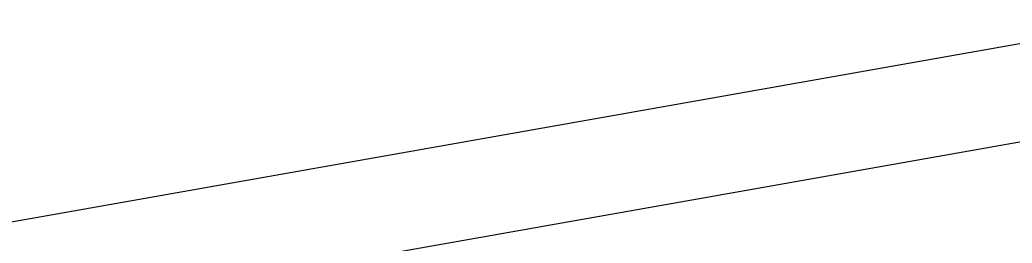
# Model space of a CAD drawing. Header units: millimetres. Extents: x -13407 to 95998, y -2611 to 109495.
# Drawn here: x 17337.9 to 17351.66, y 51103.23 to 51106.33 of the extents above; entities that cross this region are included whole.
import ezdxf
from ezdxf import colors
from ezdxf.entities.mleader import LeaderData, LeaderLine
from ezdxf.math import Vec2, Vec3

# ---------------------------------------------------------------- set-up
doc = ezdxf.new("R2010")
doc.units = ezdxf.units.MM
for name, color, linetype, lineweight in [('АР_Отметки', 250, 'Continuous', 15), ('АР_Размеры', 175, 'Continuous', 9), ('АР_Сущ Несущая стена', 202, 'Continuous', 30)]:
    doc.layers.add(name, color=color, linetype=linetype, lineweight=lineweight)
doc.styles.add('ISOCPEUR', font='isocpeur.ttf', dxfattribs={"width": 0.7})

# ---------------------------------------------------------------- blocks, each defined once
blk = doc.blocks.new('_DotSmall')
at = {"color": 0, "linetype": 'ByBlock', "const_width": 0.5}
blk.add_lwpolyline([(-0.0625, 0, 1), (0.0625, 0, 1)], format="xyb", close=True, dxfattribs=at)

msp = doc.modelspace()

# ---------------------------------------------------------------- linework, layer by layer
at = {"layer": 'АР_Размеры', "color": 5, "lineweight": 0, "ltscale": 100, "transparency": 33554687}
msp.add_lwpolyline([(17379.525, 51110.922), (17319.64, 51100.308), (17319.357, 51100.506), (17319.166, 51101.586), (17319.342, 51101.989), (17321.743, 51102.414), (17321.941, 51102.697), (17321.813, 51103.417), (17321.509, 51103.735), (17319.108, 51103.309), (17318.825, 51103.507), (17317.868, 51108.909), (17318.616, 51110.28), (17318.587, 51111.142), (17316.353, 51113.965), (17315.675, 51113.597), (17318.037, 51100.271), (17319.754, 51098.966), (17379.879, 51109.623)], dxfattribs=at)
msp.add_lwpolyline([(17379.525, 51110.922), (17319.64, 51100.308), (17319.357, 51100.506), (17319.166, 51101.586), (17319.342, 51101.989), (17321.743, 51102.414), (17321.941, 51102.697), (17321.813, 51103.417), (17321.509, 51103.735), (17319.108, 51103.309), (17318.825, 51103.507), (17317.868, 51108.909), (17318.616, 51110.28), (17318.587, 51111.142), (17316.353, 51113.965), (17315.675, 51113.597), (17318.037, 51100.271), (17319.754, 51098.966), (17379.879, 51109.623)], dxfattribs=at)
msp.add_lwpolyline([(17379.525, 51110.922), (17319.64, 51100.308), (17319.357, 51100.506), (17319.166, 51101.586), (17319.342, 51101.989), (17321.743, 51102.414), (17321.941, 51102.697), (17321.813, 51103.417), (17321.509, 51103.735), (17319.108, 51103.309), (17318.825, 51103.507), (17317.868, 51108.909), (17318.616, 51110.28), (17318.587, 51111.142), (17316.353, 51113.965), (17315.675, 51113.597), (17318.037, 51100.271), (17319.754, 51098.966), (17379.879, 51109.623)], dxfattribs=at)
msp.add_lwpolyline([(17379.525, 51110.922), (17319.64, 51100.308), (17319.357, 51100.506), (17319.166, 51101.586), (17319.342, 51101.989), (17321.743, 51102.414), (17321.941, 51102.697), (17321.813, 51103.417), (17321.509, 51103.735), (17319.108, 51103.309), (17318.825, 51103.507), (17317.868, 51108.909), (17318.616, 51110.28), (17318.587, 51111.142), (17316.353, 51113.965), (17315.675, 51113.597), (17318.037, 51100.271), (17319.754, 51098.966), (17379.879, 51109.623)], dxfattribs=at)
msp.add_lwpolyline([(17379.525, 51110.922), (17319.64, 51100.308), (17319.357, 51100.506), (17319.166, 51101.586), (17319.342, 51101.989), (17321.743, 51102.414), (17321.941, 51102.697), (17321.813, 51103.417), (17321.509, 51103.735), (17319.108, 51103.309), (17318.825, 51103.507), (17317.868, 51108.909), (17318.616, 51110.28), (17318.587, 51111.142), (17316.353, 51113.965), (17315.675, 51113.597), (17318.037, 51100.271), (17319.754, 51098.966), (17379.879, 51109.623)], dxfattribs=at)
msp.add_lwpolyline([(17379.525, 51110.922), (17319.64, 51100.308), (17319.357, 51100.506), (17319.166, 51101.586), (17319.342, 51101.989), (17321.743, 51102.414), (17321.941, 51102.697), (17321.813, 51103.417), (17321.509, 51103.735), (17319.108, 51103.309), (17318.825, 51103.507), (17317.868, 51108.909), (17318.616, 51110.28), (17318.587, 51111.142), (17316.353, 51113.965), (17315.675, 51113.597), (17318.037, 51100.271), (17319.754, 51098.966), (17379.879, 51109.623)], dxfattribs=at)
msp.add_lwpolyline([(17379.525, 51110.922), (17319.64, 51100.308), (17319.357, 51100.506), (17319.166, 51101.586), (17319.342, 51101.989), (17321.743, 51102.414), (17321.941, 51102.697), (17321.813, 51103.417), (17321.509, 51103.735), (17319.108, 51103.309), (17318.825, 51103.507), (17317.868, 51108.909), (17318.616, 51110.28), (17318.587, 51111.142), (17316.353, 51113.965), (17315.675, 51113.597), (17318.037, 51100.271), (17319.754, 51098.966), (17379.879, 51109.623)], dxfattribs=at)
msp.add_lwpolyline([(17379.525, 51110.922), (17319.64, 51100.308), (17319.357, 51100.506), (17319.166, 51101.586), (17319.342, 51101.989), (17321.743, 51102.414), (17321.941, 51102.697), (17321.813, 51103.417), (17321.509, 51103.735), (17319.108, 51103.309), (17318.825, 51103.507), (17317.868, 51108.909), (17318.616, 51110.28), (17318.587, 51111.142), (17316.353, 51113.965), (17315.675, 51113.597), (17318.037, 51100.271), (17319.754, 51098.966), (17379.879, 51109.623)], dxfattribs=at)
msp.add_lwpolyline([(17379.525, 51110.922), (17319.64, 51100.308), (17319.357, 51100.506), (17319.166, 51101.586), (17319.342, 51101.989), (17321.743, 51102.414), (17321.941, 51102.697), (17321.813, 51103.417), (17321.509, 51103.735), (17319.108, 51103.309), (17318.825, 51103.507), (17317.868, 51108.909), (17318.616, 51110.28), (17318.587, 51111.142), (17316.353, 51113.965), (17315.675, 51113.597), (17318.037, 51100.271), (17319.754, 51098.966), (17379.879, 51109.623)], dxfattribs=at)
msp.add_lwpolyline([(17379.525, 51110.922), (17319.64, 51100.308), (17319.357, 51100.506), (17319.166, 51101.586), (17319.342, 51101.989), (17321.743, 51102.414), (17321.941, 51102.697), (17321.813, 51103.417), (17321.509, 51103.735), (17319.108, 51103.309), (17318.825, 51103.507), (17317.868, 51108.909), (17318.616, 51110.28), (17318.587, 51111.142), (17316.353, 51113.965), (17315.675, 51113.597), (17318.037, 51100.271), (17319.754, 51098.966), (17379.879, 51109.623)], dxfattribs=at)
msp.add_lwpolyline([(17379.525, 51110.922), (17319.64, 51100.308), (17319.357, 51100.506), (17319.166, 51101.586), (17319.342, 51101.989), (17321.743, 51102.414), (17321.941, 51102.697), (17321.813, 51103.417), (17321.509, 51103.735), (17319.108, 51103.309), (17318.825, 51103.507), (17317.868, 51108.909), (17318.616, 51110.28), (17318.587, 51111.142), (17316.353, 51113.965), (17315.675, 51113.597), (17318.037, 51100.271), (17319.754, 51098.966), (17379.879, 51109.623)], dxfattribs=at)
msp.add_lwpolyline([(17379.525, 51110.922), (17319.64, 51100.308), (17319.357, 51100.506), (17319.166, 51101.586), (17319.342, 51101.989), (17321.743, 51102.414), (17321.941, 51102.697), (17321.813, 51103.417), (17321.509, 51103.735), (17319.108, 51103.309), (17318.825, 51103.507), (17317.868, 51108.909), (17318.616, 51110.28), (17318.587, 51111.142), (17316.353, 51113.965), (17315.675, 51113.597), (17318.037, 51100.271), (17319.754, 51098.966), (17379.879, 51109.623)], dxfattribs=at)
msp.add_lwpolyline([(17379.525, 51110.922), (17319.64, 51100.308), (17319.357, 51100.506), (17319.166, 51101.586), (17319.342, 51101.989), (17321.743, 51102.414), (17321.941, 51102.697), (17321.813, 51103.417), (17321.509, 51103.735), (17319.108, 51103.309), (17318.825, 51103.507), (17317.868, 51108.909), (17318.616, 51110.28), (17318.587, 51111.142), (17316.353, 51113.965), (17315.675, 51113.597), (17318.037, 51100.271), (17319.754, 51098.966), (17379.879, 51109.623)], dxfattribs=at)
msp.add_lwpolyline([(17379.525, 51110.922), (17319.64, 51100.308), (17319.357, 51100.506), (17319.166, 51101.586), (17319.342, 51101.989), (17321.743, 51102.414), (17321.941, 51102.697), (17321.813, 51103.417), (17321.509, 51103.735), (17319.108, 51103.309), (17318.825, 51103.507), (17317.868, 51108.909), (17318.616, 51110.28), (17318.587, 51111.142), (17316.353, 51113.965), (17315.675, 51113.597), (17318.037, 51100.271), (17319.754, 51098.966), (17379.879, 51109.623)], dxfattribs=at)
msp.add_lwpolyline([(17379.525, 51110.922), (17319.64, 51100.308), (17319.357, 51100.506), (17319.166, 51101.586), (17319.342, 51101.989), (17321.743, 51102.414), (17321.941, 51102.697), (17321.813, 51103.417), (17321.509, 51103.735), (17319.108, 51103.309), (17318.825, 51103.507), (17317.868, 51108.909), (17318.616, 51110.28), (17318.587, 51111.142), (17316.353, 51113.965), (17315.675, 51113.597), (17318.037, 51100.271), (17319.754, 51098.966), (17379.879, 51109.623)], dxfattribs=at)
msp.add_lwpolyline([(17379.525, 51110.922), (17319.64, 51100.308), (17319.357, 51100.506), (17319.166, 51101.586), (17319.342, 51101.989), (17321.743, 51102.414), (17321.941, 51102.697), (17321.813, 51103.417), (17321.509, 51103.735), (17319.108, 51103.309), (17318.825, 51103.507), (17317.868, 51108.909), (17318.616, 51110.28), (17318.587, 51111.142), (17316.353, 51113.965), (17315.675, 51113.597), (17318.037, 51100.271), (17319.754, 51098.966), (17379.879, 51109.623)], dxfattribs=at)
msp.add_lwpolyline([(17379.525, 51110.922), (17319.64, 51100.308), (17319.357, 51100.506), (17319.166, 51101.586), (17319.342, 51101.989), (17321.743, 51102.414), (17321.941, 51102.697), (17321.813, 51103.417), (17321.509, 51103.735), (17319.108, 51103.309), (17318.825, 51103.507), (17317.868, 51108.909), (17318.616, 51110.28), (17318.587, 51111.142), (17316.353, 51113.965), (17315.675, 51113.597), (17318.037, 51100.271), (17319.754, 51098.966), (17379.879, 51109.623)], dxfattribs=at)
msp.add_lwpolyline([(17379.525, 51110.922), (17319.64, 51100.308), (17319.357, 51100.506), (17319.166, 51101.586), (17319.342, 51101.989), (17321.743, 51102.414), (17321.941, 51102.697), (17321.813, 51103.417), (17321.509, 51103.735), (17319.108, 51103.309), (17318.825, 51103.507), (17317.868, 51108.909), (17318.616, 51110.28), (17318.587, 51111.142), (17316.353, 51113.965), (17315.675, 51113.597), (17318.037, 51100.271), (17319.754, 51098.966), (17379.879, 51109.623)], dxfattribs=at)
msp.add_lwpolyline([(17379.525, 51110.922), (17319.64, 51100.308), (17319.357, 51100.506), (17319.166, 51101.586), (17319.342, 51101.989), (17321.743, 51102.414), (17321.941, 51102.697), (17321.813, 51103.417), (17321.509, 51103.735), (17319.108, 51103.309), (17318.825, 51103.507), (17317.868, 51108.909), (17318.616, 51110.28), (17318.587, 51111.142), (17316.353, 51113.965), (17315.675, 51113.597), (17318.037, 51100.271), (17319.754, 51098.966), (17379.879, 51109.623)], dxfattribs=at)
msp.add_lwpolyline([(17379.525, 51110.922), (17319.64, 51100.308), (17319.357, 51100.506), (17319.166, 51101.586), (17319.342, 51101.989), (17321.743, 51102.414), (17321.941, 51102.697), (17321.813, 51103.417), (17321.509, 51103.735), (17319.108, 51103.309), (17318.825, 51103.507), (17317.868, 51108.909), (17318.616, 51110.28), (17318.587, 51111.142), (17316.353, 51113.965), (17315.675, 51113.597), (17318.037, 51100.271), (17319.754, 51098.966), (17379.879, 51109.623)], dxfattribs=at)
msp.add_lwpolyline([(17379.525, 51110.922), (17319.64, 51100.308), (17319.357, 51100.506), (17319.166, 51101.586), (17319.342, 51101.989), (17321.743, 51102.414), (17321.941, 51102.697), (17321.813, 51103.417), (17321.509, 51103.735), (17319.108, 51103.309), (17318.825, 51103.507), (17317.868, 51108.909), (17318.616, 51110.28), (17318.587, 51111.142), (17316.353, 51113.965), (17315.675, 51113.597), (17318.037, 51100.271), (17319.754, 51098.966), (17379.879, 51109.623)], dxfattribs=at)
msp.add_lwpolyline([(17379.525, 51110.922), (17319.64, 51100.308), (17319.357, 51100.506), (17319.166, 51101.586), (17319.342, 51101.989), (17321.743, 51102.414), (17321.941, 51102.697), (17321.813, 51103.417), (17321.509, 51103.735), (17319.108, 51103.309), (17318.825, 51103.507), (17317.868, 51108.909), (17318.616, 51110.28), (17318.587, 51111.142), (17316.353, 51113.965), (17315.675, 51113.597), (17318.037, 51100.271), (17319.754, 51098.966), (17379.879, 51109.623)], dxfattribs=at)
msp.add_lwpolyline([(17379.525, 51110.922), (17319.64, 51100.308), (17319.357, 51100.506), (17319.166, 51101.586), (17319.342, 51101.989), (17321.743, 51102.414), (17321.941, 51102.697), (17321.813, 51103.417), (17321.509, 51103.735), (17319.108, 51103.309), (17318.825, 51103.507), (17317.868, 51108.909), (17318.616, 51110.28), (17318.587, 51111.142), (17316.353, 51113.965), (17315.675, 51113.597), (17318.037, 51100.271), (17319.754, 51098.966), (17379.879, 51109.623)], dxfattribs=at)
msp.add_lwpolyline([(17379.525, 51110.922), (17319.64, 51100.308), (17319.357, 51100.506), (17319.166, 51101.586), (17319.342, 51101.989), (17321.743, 51102.414), (17321.941, 51102.697), (17321.813, 51103.417), (17321.509, 51103.735), (17319.108, 51103.309), (17318.825, 51103.507), (17317.868, 51108.909), (17318.616, 51110.28), (17318.587, 51111.142), (17316.353, 51113.965), (17315.675, 51113.597), (17318.037, 51100.271), (17319.754, 51098.966), (17379.879, 51109.623)], dxfattribs=at)
msp.add_lwpolyline([(17379.525, 51110.922), (17319.64, 51100.308), (17319.357, 51100.506), (17319.166, 51101.586), (17319.342, 51101.989), (17321.743, 51102.414), (17321.941, 51102.697), (17321.813, 51103.417), (17321.509, 51103.735), (17319.108, 51103.309), (17318.825, 51103.507), (17317.868, 51108.909), (17318.616, 51110.28), (17318.587, 51111.142), (17316.353, 51113.965), (17315.675, 51113.597), (17318.037, 51100.271), (17319.754, 51098.966), (17379.879, 51109.623)], dxfattribs=at)
msp.add_lwpolyline([(17379.525, 51110.922), (17319.64, 51100.308), (17319.357, 51100.506), (17319.166, 51101.586), (17319.342, 51101.989), (17321.743, 51102.414), (17321.941, 51102.697), (17321.813, 51103.417), (17321.509, 51103.735), (17319.108, 51103.309), (17318.825, 51103.507), (17317.868, 51108.909), (17318.616, 51110.28), (17318.587, 51111.142), (17316.353, 51113.965), (17315.675, 51113.597), (17318.037, 51100.271), (17319.754, 51098.966), (17379.879, 51109.623)], dxfattribs=at)
msp.add_lwpolyline([(17379.525, 51110.922), (17319.64, 51100.308), (17319.357, 51100.506), (17319.166, 51101.586), (17319.342, 51101.989), (17321.743, 51102.414), (17321.941, 51102.697), (17321.813, 51103.417), (17321.509, 51103.735), (17319.108, 51103.309), (17318.825, 51103.507), (17317.868, 51108.909), (17318.616, 51110.28), (17318.587, 51111.142), (17316.353, 51113.965), (17315.675, 51113.597), (17318.037, 51100.271), (17319.754, 51098.966), (17379.879, 51109.623)], dxfattribs=at)
msp.add_lwpolyline([(17379.525, 51110.922), (17319.64, 51100.308), (17319.357, 51100.506), (17319.166, 51101.586), (17319.342, 51101.989), (17321.743, 51102.414), (17321.941, 51102.697), (17321.813, 51103.417), (17321.509, 51103.735), (17319.108, 51103.309), (17318.825, 51103.507), (17317.868, 51108.909), (17318.616, 51110.28), (17318.587, 51111.142), (17316.353, 51113.965), (17315.675, 51113.597), (17318.037, 51100.271), (17319.754, 51098.966), (17379.879, 51109.623)], dxfattribs=at)
msp.add_lwpolyline([(17379.525, 51110.922), (17319.64, 51100.308), (17319.357, 51100.506), (17319.166, 51101.586), (17319.342, 51101.989), (17321.743, 51102.414), (17321.941, 51102.697), (17321.813, 51103.417), (17321.509, 51103.735), (17319.108, 51103.309), (17318.825, 51103.507), (17317.868, 51108.909), (17318.616, 51110.28), (17318.587, 51111.142), (17316.353, 51113.965), (17315.675, 51113.597), (17318.037, 51100.271), (17319.754, 51098.966), (17379.879, 51109.623)], dxfattribs=at)
msp.add_lwpolyline([(17379.525, 51110.922), (17319.64, 51100.308), (17319.357, 51100.506), (17319.166, 51101.586), (17319.342, 51101.989), (17321.743, 51102.414), (17321.941, 51102.697), (17321.813, 51103.417), (17321.509, 51103.735), (17319.108, 51103.309), (17318.825, 51103.507), (17317.868, 51108.909), (17318.616, 51110.28), (17318.587, 51111.142), (17316.353, 51113.965), (17315.675, 51113.597), (17318.037, 51100.271), (17319.754, 51098.966), (17379.879, 51109.623)], dxfattribs=at)
msp.add_lwpolyline([(17379.525, 51110.922), (17319.64, 51100.308), (17319.357, 51100.506), (17319.166, 51101.586), (17319.342, 51101.989), (17321.743, 51102.414), (17321.941, 51102.697), (17321.813, 51103.417), (17321.509, 51103.735), (17319.108, 51103.309), (17318.825, 51103.507), (17317.868, 51108.909), (17318.616, 51110.28), (17318.587, 51111.142), (17316.353, 51113.965), (17315.675, 51113.597), (17318.037, 51100.271), (17319.754, 51098.966), (17379.879, 51109.623)], dxfattribs=at)
msp.add_lwpolyline([(17379.525, 51110.922), (17319.64, 51100.308), (17319.357, 51100.506), (17319.166, 51101.586), (17319.342, 51101.989), (17321.743, 51102.414), (17321.941, 51102.697), (17321.813, 51103.417), (17321.509, 51103.735), (17319.108, 51103.309), (17318.825, 51103.507), (17317.868, 51108.909), (17318.616, 51110.28), (17318.587, 51111.142), (17316.353, 51113.965), (17315.675, 51113.597), (17318.037, 51100.271), (17319.754, 51098.966), (17379.879, 51109.623)], dxfattribs=at)
msp.add_lwpolyline([(17379.525, 51110.922), (17319.64, 51100.308), (17319.357, 51100.506), (17319.166, 51101.586), (17319.342, 51101.989), (17321.743, 51102.414), (17321.941, 51102.697), (17321.813, 51103.417), (17321.509, 51103.735), (17319.108, 51103.309), (17318.825, 51103.507), (17317.868, 51108.909), (17318.616, 51110.28), (17318.587, 51111.142), (17316.353, 51113.965), (17315.675, 51113.597), (17318.037, 51100.271), (17319.754, 51098.966), (17379.879, 51109.623)], dxfattribs=at)
msp.add_lwpolyline([(17379.525, 51110.922), (17319.64, 51100.308), (17319.357, 51100.506), (17319.166, 51101.586), (17319.342, 51101.989), (17321.743, 51102.414), (17321.941, 51102.697), (17321.813, 51103.417), (17321.509, 51103.735), (17319.108, 51103.309), (17318.825, 51103.507), (17317.868, 51108.909), (17318.616, 51110.28), (17318.587, 51111.142), (17316.353, 51113.965), (17315.675, 51113.597), (17318.037, 51100.271), (17319.754, 51098.966), (17379.879, 51109.623)], dxfattribs=at)
msp.add_lwpolyline([(17379.525, 51110.922), (17319.64, 51100.308), (17319.357, 51100.506), (17319.166, 51101.586), (17319.342, 51101.989), (17321.743, 51102.414), (17321.941, 51102.697), (17321.813, 51103.417), (17321.509, 51103.735), (17319.108, 51103.309), (17318.825, 51103.507), (17317.868, 51108.909), (17318.616, 51110.28), (17318.587, 51111.142), (17316.353, 51113.965), (17315.675, 51113.597), (17318.037, 51100.271), (17319.754, 51098.966), (17379.879, 51109.623)], dxfattribs=at)
msp.add_lwpolyline([(17379.525, 51110.922), (17319.64, 51100.308), (17319.357, 51100.506), (17319.166, 51101.586), (17319.342, 51101.989), (17321.743, 51102.414), (17321.941, 51102.697), (17321.813, 51103.417), (17321.509, 51103.735), (17319.108, 51103.309), (17318.825, 51103.507), (17317.868, 51108.909), (17318.616, 51110.28), (17318.587, 51111.142), (17316.353, 51113.965), (17315.675, 51113.597), (17318.037, 51100.271), (17319.754, 51098.966), (17379.879, 51109.623)], dxfattribs=at)
msp.add_lwpolyline([(17379.525, 51110.922), (17319.64, 51100.308), (17319.357, 51100.506), (17319.166, 51101.586), (17319.342, 51101.989), (17321.743, 51102.414), (17321.941, 51102.697), (17321.813, 51103.417), (17321.509, 51103.735), (17319.108, 51103.309), (17318.825, 51103.507), (17317.868, 51108.909), (17318.616, 51110.28), (17318.587, 51111.142), (17316.353, 51113.965), (17315.675, 51113.597), (17318.037, 51100.271), (17319.754, 51098.966), (17379.879, 51109.623)], dxfattribs=at)
msp.add_lwpolyline([(17379.525, 51110.922), (17319.64, 51100.308), (17319.357, 51100.506), (17319.166, 51101.586), (17319.342, 51101.989), (17321.743, 51102.414), (17321.941, 51102.697), (17321.813, 51103.417), (17321.509, 51103.735), (17319.108, 51103.309), (17318.825, 51103.507), (17317.868, 51108.909), (17318.616, 51110.28), (17318.587, 51111.142), (17316.353, 51113.965), (17315.675, 51113.597), (17318.037, 51100.271), (17319.754, 51098.966), (17379.879, 51109.623)], dxfattribs=at)
msp.add_lwpolyline([(17379.525, 51110.922), (17319.64, 51100.308), (17319.357, 51100.506), (17319.166, 51101.586), (17319.342, 51101.989), (17321.743, 51102.414), (17321.941, 51102.697), (17321.813, 51103.417), (17321.509, 51103.735), (17319.108, 51103.309), (17318.825, 51103.507), (17317.868, 51108.909), (17318.616, 51110.28), (17318.587, 51111.142), (17316.353, 51113.965), (17315.675, 51113.597), (17318.037, 51100.271), (17319.754, 51098.966), (17379.879, 51109.623)], dxfattribs=at)
msp.add_lwpolyline([(17379.525, 51110.922), (17319.64, 51100.308), (17319.357, 51100.506), (17319.166, 51101.586), (17319.342, 51101.989), (17321.743, 51102.414), (17321.941, 51102.697), (17321.813, 51103.417), (17321.509, 51103.735), (17319.108, 51103.309), (17318.825, 51103.507), (17317.868, 51108.909), (17318.616, 51110.28), (17318.587, 51111.142), (17316.353, 51113.965), (17315.675, 51113.597), (17318.037, 51100.271), (17319.754, 51098.966), (17379.879, 51109.623)], dxfattribs=at)
msp.add_lwpolyline([(17379.525, 51110.922), (17319.64, 51100.308), (17319.357, 51100.506), (17319.166, 51101.586), (17319.342, 51101.989), (17321.743, 51102.414), (17321.941, 51102.697), (17321.813, 51103.417), (17321.509, 51103.735), (17319.108, 51103.309), (17318.825, 51103.507), (17317.868, 51108.909), (17318.616, 51110.28), (17318.587, 51111.142), (17316.353, 51113.965), (17315.675, 51113.597), (17318.037, 51100.271), (17319.754, 51098.966), (17379.879, 51109.623)], dxfattribs=at)
msp.add_lwpolyline([(17379.525, 51110.922), (17319.64, 51100.308), (17319.357, 51100.506), (17319.166, 51101.586), (17319.342, 51101.989), (17321.743, 51102.414), (17321.941, 51102.697), (17321.813, 51103.417), (17321.509, 51103.735), (17319.108, 51103.309), (17318.825, 51103.507), (17317.868, 51108.909), (17318.616, 51110.28), (17318.587, 51111.142), (17316.353, 51113.965), (17315.675, 51113.597), (17318.037, 51100.271), (17319.754, 51098.966), (17379.879, 51109.623)], dxfattribs=at)
msp.add_lwpolyline([(17379.525, 51110.922), (17319.64, 51100.308), (17319.357, 51100.506), (17319.166, 51101.586), (17319.342, 51101.989), (17321.743, 51102.414), (17321.941, 51102.697), (17321.813, 51103.417), (17321.509, 51103.735), (17319.108, 51103.309), (17318.825, 51103.507), (17317.868, 51108.909), (17318.616, 51110.28), (17318.587, 51111.142), (17316.353, 51113.965), (17315.675, 51113.597), (17318.037, 51100.271), (17319.754, 51098.966), (17379.879, 51109.623)], dxfattribs=at)
msp.add_lwpolyline([(17379.525, 51110.922), (17319.64, 51100.308), (17319.357, 51100.506), (17319.166, 51101.586), (17319.342, 51101.989), (17321.743, 51102.414), (17321.941, 51102.697), (17321.813, 51103.417), (17321.509, 51103.735), (17319.108, 51103.309), (17318.825, 51103.507), (17317.868, 51108.909), (17318.616, 51110.28), (17318.587, 51111.142), (17316.353, 51113.965), (17315.675, 51113.597), (17318.037, 51100.271), (17319.754, 51098.966), (17379.879, 51109.623)], dxfattribs=at)
msp.add_lwpolyline([(17379.525, 51110.922), (17319.64, 51100.308), (17319.357, 51100.506), (17319.166, 51101.586), (17319.342, 51101.989), (17321.743, 51102.414), (17321.941, 51102.697), (17321.813, 51103.417), (17321.509, 51103.735), (17319.108, 51103.309), (17318.825, 51103.507), (17317.868, 51108.909), (17318.616, 51110.28), (17318.587, 51111.142), (17316.353, 51113.965), (17315.675, 51113.597), (17318.037, 51100.271), (17319.754, 51098.966), (17379.879, 51109.623)], dxfattribs=at)
msp.add_lwpolyline([(17379.525, 51110.922), (17319.64, 51100.308), (17319.357, 51100.506), (17319.166, 51101.586), (17319.342, 51101.989), (17321.743, 51102.414), (17321.941, 51102.697), (17321.813, 51103.417), (17321.509, 51103.735), (17319.108, 51103.309), (17318.825, 51103.507), (17317.868, 51108.909), (17318.616, 51110.28), (17318.587, 51111.142), (17316.353, 51113.965), (17315.675, 51113.597), (17318.037, 51100.271), (17319.754, 51098.966), (17379.879, 51109.623)], dxfattribs=at)
msp.add_lwpolyline([(17379.525, 51110.922), (17319.64, 51100.308), (17319.357, 51100.506), (17319.166, 51101.586), (17319.342, 51101.989), (17321.743, 51102.414), (17321.941, 51102.697), (17321.813, 51103.417), (17321.509, 51103.735), (17319.108, 51103.309), (17318.825, 51103.507), (17317.868, 51108.909), (17318.616, 51110.28), (17318.587, 51111.142), (17316.353, 51113.965), (17315.675, 51113.597), (17318.037, 51100.271), (17319.754, 51098.966), (17379.879, 51109.623)], dxfattribs=at)
msp.add_lwpolyline([(17379.525, 51110.922), (17319.64, 51100.308), (17319.357, 51100.506), (17319.166, 51101.586), (17319.342, 51101.989), (17321.743, 51102.414), (17321.941, 51102.697), (17321.813, 51103.417), (17321.509, 51103.735), (17319.108, 51103.309), (17318.825, 51103.507), (17317.868, 51108.909), (17318.616, 51110.28), (17318.587, 51111.142), (17316.353, 51113.965), (17315.675, 51113.597), (17318.037, 51100.271), (17319.754, 51098.966), (17379.879, 51109.623)], dxfattribs=at)
msp.add_lwpolyline([(17379.525, 51110.922), (17319.64, 51100.308), (17319.357, 51100.506), (17319.166, 51101.586), (17319.342, 51101.989), (17321.743, 51102.414), (17321.941, 51102.697), (17321.813, 51103.417), (17321.509, 51103.735), (17319.108, 51103.309), (17318.825, 51103.507), (17317.868, 51108.909), (17318.616, 51110.28), (17318.587, 51111.142), (17316.353, 51113.965), (17315.675, 51113.597), (17318.037, 51100.271), (17319.754, 51098.966), (17379.879, 51109.623)], dxfattribs=at)
msp.add_lwpolyline([(17379.525, 51110.922), (17319.64, 51100.308), (17319.357, 51100.506), (17319.166, 51101.586), (17319.342, 51101.989), (17321.743, 51102.414), (17321.941, 51102.697), (17321.813, 51103.417), (17321.509, 51103.735), (17319.108, 51103.309), (17318.825, 51103.507), (17317.868, 51108.909), (17318.616, 51110.28), (17318.587, 51111.142), (17316.353, 51113.965), (17315.675, 51113.597), (17318.037, 51100.271), (17319.754, 51098.966), (17379.879, 51109.623)], dxfattribs=at)
msp.add_lwpolyline([(17379.525, 51110.922), (17319.64, 51100.308), (17319.357, 51100.506), (17319.166, 51101.586), (17319.342, 51101.989), (17321.743, 51102.414), (17321.941, 51102.697), (17321.813, 51103.417), (17321.509, 51103.735), (17319.108, 51103.309), (17318.825, 51103.507), (17317.868, 51108.909), (17318.616, 51110.28), (17318.587, 51111.142), (17316.353, 51113.965), (17315.675, 51113.597), (17318.037, 51100.271), (17319.754, 51098.966), (17379.879, 51109.623)], dxfattribs=at)
msp.add_lwpolyline([(17379.525, 51110.922), (17319.64, 51100.308), (17319.357, 51100.506), (17319.166, 51101.586), (17319.342, 51101.989), (17321.743, 51102.414), (17321.941, 51102.697), (17321.813, 51103.417), (17321.509, 51103.735), (17319.108, 51103.309), (17318.825, 51103.507), (17317.868, 51108.909), (17318.616, 51110.28), (17318.587, 51111.142), (17316.353, 51113.965), (17315.675, 51113.597), (17318.037, 51100.271), (17319.754, 51098.966), (17379.879, 51109.623)], dxfattribs=at)
msp.add_lwpolyline([(17379.525, 51110.922), (17319.64, 51100.308), (17319.357, 51100.506), (17319.166, 51101.586), (17319.342, 51101.989), (17321.743, 51102.414), (17321.941, 51102.697), (17321.813, 51103.417), (17321.509, 51103.735), (17319.108, 51103.309), (17318.825, 51103.507), (17317.868, 51108.909), (17318.616, 51110.28), (17318.587, 51111.142), (17316.353, 51113.965), (17315.675, 51113.597), (17318.037, 51100.271), (17319.754, 51098.966), (17379.879, 51109.623)], dxfattribs=at)
msp.add_lwpolyline([(17379.525, 51110.922), (17319.64, 51100.308), (17319.357, 51100.506), (17319.166, 51101.586), (17319.342, 51101.989), (17321.743, 51102.414), (17321.941, 51102.697), (17321.813, 51103.417), (17321.509, 51103.735), (17319.108, 51103.309), (17318.825, 51103.507), (17317.868, 51108.909), (17318.616, 51110.28), (17318.587, 51111.142), (17316.353, 51113.965), (17315.675, 51113.597), (17318.037, 51100.271), (17319.754, 51098.966), (17379.879, 51109.623)], dxfattribs=at)
msp.add_lwpolyline([(17379.525, 51110.922), (17319.64, 51100.308), (17319.357, 51100.506), (17319.166, 51101.586), (17319.342, 51101.989), (17321.743, 51102.414), (17321.941, 51102.697), (17321.813, 51103.417), (17321.509, 51103.735), (17319.108, 51103.309), (17318.825, 51103.507), (17317.868, 51108.909), (17318.616, 51110.28), (17318.587, 51111.142), (17316.353, 51113.965), (17315.675, 51113.597), (17318.037, 51100.271), (17319.754, 51098.966), (17379.879, 51109.623)], dxfattribs=at)
msp.add_lwpolyline([(17379.525, 51110.922), (17319.64, 51100.308), (17319.357, 51100.506), (17319.166, 51101.586), (17319.342, 51101.989), (17321.743, 51102.414), (17321.941, 51102.697), (17321.813, 51103.417), (17321.509, 51103.735), (17319.108, 51103.309), (17318.825, 51103.507), (17317.868, 51108.909), (17318.616, 51110.28), (17318.587, 51111.142), (17316.353, 51113.965), (17315.675, 51113.597), (17318.037, 51100.271), (17319.754, 51098.966), (17379.879, 51109.623)], dxfattribs=at)
msp.add_lwpolyline([(17379.525, 51110.922), (17319.64, 51100.308), (17319.357, 51100.506), (17319.166, 51101.586), (17319.342, 51101.989), (17321.743, 51102.414), (17321.941, 51102.697), (17321.813, 51103.417), (17321.509, 51103.735), (17319.108, 51103.309), (17318.825, 51103.507), (17317.868, 51108.909), (17318.616, 51110.28), (17318.587, 51111.142), (17316.353, 51113.965), (17315.675, 51113.597), (17318.037, 51100.271), (17319.754, 51098.966), (17379.879, 51109.623)], dxfattribs=at)
msp.add_lwpolyline([(17379.525, 51110.922), (17319.64, 51100.308), (17319.357, 51100.506), (17319.166, 51101.586), (17319.342, 51101.989), (17321.743, 51102.414), (17321.941, 51102.697), (17321.813, 51103.417), (17321.509, 51103.735), (17319.108, 51103.309), (17318.825, 51103.507), (17317.868, 51108.909), (17318.616, 51110.28), (17318.587, 51111.142), (17316.353, 51113.965), (17315.675, 51113.597), (17318.037, 51100.271), (17319.754, 51098.966), (17379.879, 51109.623)], dxfattribs=at)
msp.add_lwpolyline([(17379.525, 51110.922), (17319.64, 51100.308), (17319.357, 51100.506), (17319.166, 51101.586), (17319.342, 51101.989), (17321.743, 51102.414), (17321.941, 51102.697), (17321.813, 51103.417), (17321.509, 51103.735), (17319.108, 51103.309), (17318.825, 51103.507), (17317.868, 51108.909), (17318.616, 51110.28), (17318.587, 51111.142), (17316.353, 51113.965), (17315.675, 51113.597), (17318.037, 51100.271), (17319.754, 51098.966), (17379.879, 51109.623)], dxfattribs=at)
msp.add_lwpolyline([(17379.525, 51110.922), (17319.64, 51100.308), (17319.357, 51100.506), (17319.166, 51101.586), (17319.342, 51101.989), (17321.743, 51102.414), (17321.941, 51102.697), (17321.813, 51103.417), (17321.509, 51103.735), (17319.108, 51103.309), (17318.825, 51103.507), (17317.868, 51108.909), (17318.616, 51110.28), (17318.587, 51111.142), (17316.353, 51113.965), (17315.675, 51113.597), (17318.037, 51100.271), (17319.754, 51098.966), (17379.879, 51109.623)], dxfattribs=at)
msp.add_lwpolyline([(17379.525, 51110.922), (17319.64, 51100.308), (17319.357, 51100.506), (17319.166, 51101.586), (17319.342, 51101.989), (17321.743, 51102.414), (17321.941, 51102.697), (17321.813, 51103.417), (17321.509, 51103.735), (17319.108, 51103.309), (17318.825, 51103.507), (17317.868, 51108.909), (17318.616, 51110.28), (17318.587, 51111.142), (17316.353, 51113.965), (17315.675, 51113.597), (17318.037, 51100.271), (17319.754, 51098.966), (17379.879, 51109.623)], dxfattribs=at)
msp.add_lwpolyline([(17379.525, 51110.922), (17319.64, 51100.308), (17319.357, 51100.506), (17319.166, 51101.586), (17319.342, 51101.989), (17321.743, 51102.414), (17321.941, 51102.697), (17321.813, 51103.417), (17321.509, 51103.735), (17319.108, 51103.309), (17318.825, 51103.507), (17317.868, 51108.909), (17318.616, 51110.28), (17318.587, 51111.142), (17316.353, 51113.965), (17315.675, 51113.597), (17318.037, 51100.271), (17319.754, 51098.966), (17379.879, 51109.623)], dxfattribs=at)
msp.add_lwpolyline([(17379.525, 51110.922), (17319.64, 51100.308), (17319.357, 51100.506), (17319.166, 51101.586), (17319.342, 51101.989), (17321.743, 51102.414), (17321.941, 51102.697), (17321.813, 51103.417), (17321.509, 51103.735), (17319.108, 51103.309), (17318.825, 51103.507), (17317.868, 51108.909), (17318.616, 51110.28), (17318.587, 51111.142), (17316.353, 51113.965), (17315.675, 51113.597), (17318.037, 51100.271), (17319.754, 51098.966), (17379.879, 51109.623)], dxfattribs=at)
msp.add_lwpolyline([(17379.525, 51110.922), (17319.64, 51100.308), (17319.357, 51100.506), (17319.166, 51101.586), (17319.342, 51101.989), (17321.743, 51102.414), (17321.941, 51102.697), (17321.813, 51103.417), (17321.509, 51103.735), (17319.108, 51103.309), (17318.825, 51103.507), (17317.868, 51108.909), (17318.616, 51110.28), (17318.587, 51111.142), (17316.353, 51113.965), (17315.675, 51113.597), (17318.037, 51100.271), (17319.754, 51098.966), (17379.879, 51109.623)], dxfattribs=at)
msp.add_lwpolyline([(17379.525, 51110.922), (17319.64, 51100.308), (17319.357, 51100.506), (17319.166, 51101.586), (17319.342, 51101.989), (17321.743, 51102.414), (17321.941, 51102.697), (17321.813, 51103.417), (17321.509, 51103.735), (17319.108, 51103.309), (17318.825, 51103.507), (17317.868, 51108.909), (17318.616, 51110.28), (17318.587, 51111.142), (17316.353, 51113.965), (17315.675, 51113.597), (17318.037, 51100.271), (17319.754, 51098.966), (17379.879, 51109.623)], dxfattribs=at)
msp.add_lwpolyline([(17379.525, 51110.922), (17319.64, 51100.308), (17319.357, 51100.506), (17319.166, 51101.586), (17319.342, 51101.989), (17321.743, 51102.414), (17321.941, 51102.697), (17321.813, 51103.417), (17321.509, 51103.735), (17319.108, 51103.309), (17318.825, 51103.507), (17317.868, 51108.909), (17318.616, 51110.28), (17318.587, 51111.142), (17316.353, 51113.965), (17315.675, 51113.597), (17318.037, 51100.271), (17319.754, 51098.966), (17379.879, 51109.623)], dxfattribs=at)
msp.add_lwpolyline([(17379.525, 51110.922), (17319.64, 51100.308), (17319.357, 51100.506), (17319.166, 51101.586), (17319.342, 51101.989), (17321.743, 51102.414), (17321.941, 51102.697), (17321.813, 51103.417), (17321.509, 51103.735), (17319.108, 51103.309), (17318.825, 51103.507), (17317.868, 51108.909), (17318.616, 51110.28), (17318.587, 51111.142), (17316.353, 51113.965), (17315.675, 51113.597), (17318.037, 51100.271), (17319.754, 51098.966), (17379.879, 51109.623)], dxfattribs=at)
msp.add_lwpolyline([(17379.525, 51110.922), (17319.64, 51100.308), (17319.357, 51100.506), (17319.166, 51101.586), (17319.342, 51101.989), (17321.743, 51102.414), (17321.941, 51102.697), (17321.813, 51103.417), (17321.509, 51103.735), (17319.108, 51103.309), (17318.825, 51103.507), (17317.868, 51108.909), (17318.616, 51110.28), (17318.587, 51111.142), (17316.353, 51113.965), (17315.675, 51113.597), (17318.037, 51100.271), (17319.754, 51098.966), (17379.879, 51109.623)], dxfattribs=at)
msp.add_lwpolyline([(17379.525, 51110.922), (17319.64, 51100.308), (17319.357, 51100.506), (17319.166, 51101.586), (17319.342, 51101.989), (17321.743, 51102.414), (17321.941, 51102.697), (17321.813, 51103.417), (17321.509, 51103.735), (17319.108, 51103.309), (17318.825, 51103.507), (17317.868, 51108.909), (17318.616, 51110.28), (17318.587, 51111.142), (17316.353, 51113.965), (17315.675, 51113.597), (17318.037, 51100.271), (17319.754, 51098.966), (17379.879, 51109.623)], dxfattribs=at)
msp.add_lwpolyline([(17379.525, 51110.922), (17319.64, 51100.308), (17319.357, 51100.506), (17319.166, 51101.586), (17319.342, 51101.989), (17321.743, 51102.414), (17321.941, 51102.697), (17321.813, 51103.417), (17321.509, 51103.735), (17319.108, 51103.309), (17318.825, 51103.507), (17317.868, 51108.909), (17318.616, 51110.28), (17318.587, 51111.142), (17316.353, 51113.965), (17315.675, 51113.597), (17318.037, 51100.271), (17319.754, 51098.966), (17379.879, 51109.623)], dxfattribs=at)
msp.add_lwpolyline([(17379.525, 51110.922), (17319.64, 51100.308), (17319.357, 51100.506), (17319.166, 51101.586), (17319.342, 51101.989), (17321.743, 51102.414), (17321.941, 51102.697), (17321.813, 51103.417), (17321.509, 51103.735), (17319.108, 51103.309), (17318.825, 51103.507), (17317.868, 51108.909), (17318.616, 51110.28), (17318.587, 51111.142), (17316.353, 51113.965), (17315.675, 51113.597), (17318.037, 51100.271), (17319.754, 51098.966), (17379.879, 51109.623)], dxfattribs=at)
msp.add_lwpolyline([(17379.525, 51110.922), (17319.64, 51100.308), (17319.357, 51100.506), (17319.166, 51101.586), (17319.342, 51101.989), (17321.743, 51102.414), (17321.941, 51102.697), (17321.813, 51103.417), (17321.509, 51103.735), (17319.108, 51103.309), (17318.825, 51103.507), (17317.868, 51108.909), (17318.616, 51110.28), (17318.587, 51111.142), (17316.353, 51113.965), (17315.675, 51113.597), (17318.037, 51100.271), (17319.754, 51098.966), (17379.879, 51109.623)], dxfattribs=at)
msp.add_lwpolyline([(17379.525, 51110.922), (17319.64, 51100.308), (17319.357, 51100.506), (17319.166, 51101.586), (17319.342, 51101.989), (17321.743, 51102.414), (17321.941, 51102.697), (17321.813, 51103.417), (17321.509, 51103.735), (17319.108, 51103.309), (17318.825, 51103.507), (17317.868, 51108.909), (17318.616, 51110.28), (17318.587, 51111.142), (17316.353, 51113.965), (17315.675, 51113.597), (17318.037, 51100.271), (17319.754, 51098.966), (17379.879, 51109.623)], dxfattribs=at)
msp.add_lwpolyline([(17379.525, 51110.922), (17319.64, 51100.308), (17319.357, 51100.506), (17319.166, 51101.586), (17319.342, 51101.989), (17321.743, 51102.414), (17321.941, 51102.697), (17321.813, 51103.417), (17321.509, 51103.735), (17319.108, 51103.309), (17318.825, 51103.507), (17317.868, 51108.909), (17318.616, 51110.28), (17318.587, 51111.142), (17316.353, 51113.965), (17315.675, 51113.597), (17318.037, 51100.271), (17319.754, 51098.966), (17379.879, 51109.623)], dxfattribs=at)
msp.add_lwpolyline([(17379.525, 51110.922), (17319.64, 51100.308), (17319.357, 51100.506), (17319.166, 51101.586), (17319.342, 51101.989), (17321.743, 51102.414), (17321.941, 51102.697), (17321.813, 51103.417), (17321.509, 51103.735), (17319.108, 51103.309), (17318.825, 51103.507), (17317.868, 51108.909), (17318.616, 51110.28), (17318.587, 51111.142), (17316.353, 51113.965), (17315.675, 51113.597), (17318.037, 51100.271), (17319.754, 51098.966), (17379.879, 51109.623)], dxfattribs=at)
msp.add_lwpolyline([(17379.525, 51110.922), (17319.64, 51100.308), (17319.357, 51100.506), (17319.166, 51101.586), (17319.342, 51101.989), (17321.743, 51102.414), (17321.941, 51102.697), (17321.813, 51103.417), (17321.509, 51103.735), (17319.108, 51103.309), (17318.825, 51103.507), (17317.868, 51108.909), (17318.616, 51110.28), (17318.587, 51111.142), (17316.353, 51113.965), (17315.675, 51113.597), (17318.037, 51100.271), (17319.754, 51098.966), (17379.879, 51109.623)], dxfattribs=at)
msp.add_lwpolyline([(17379.525, 51110.922), (17319.64, 51100.308), (17319.357, 51100.506), (17319.166, 51101.586), (17319.342, 51101.989), (17321.743, 51102.414), (17321.941, 51102.697), (17321.813, 51103.417), (17321.509, 51103.735), (17319.108, 51103.309), (17318.825, 51103.507), (17317.868, 51108.909), (17318.616, 51110.28), (17318.587, 51111.142), (17316.353, 51113.965), (17315.675, 51113.597), (17318.037, 51100.271), (17319.754, 51098.966), (17379.879, 51109.623)], dxfattribs=at)
msp.add_lwpolyline([(17379.525, 51110.922), (17319.64, 51100.308), (17319.357, 51100.506), (17319.166, 51101.586), (17319.342, 51101.989), (17321.743, 51102.414), (17321.941, 51102.697), (17321.813, 51103.417), (17321.509, 51103.735), (17319.108, 51103.309), (17318.825, 51103.507), (17317.868, 51108.909), (17318.616, 51110.28), (17318.587, 51111.142), (17316.353, 51113.965), (17315.675, 51113.597), (17318.037, 51100.271), (17319.754, 51098.966), (17379.879, 51109.623)], dxfattribs=at)
msp.add_lwpolyline([(17379.525, 51110.922), (17319.64, 51100.308), (17319.357, 51100.506), (17319.166, 51101.586), (17319.342, 51101.989), (17321.743, 51102.414), (17321.941, 51102.697), (17321.813, 51103.417), (17321.509, 51103.735), (17319.108, 51103.309), (17318.825, 51103.507), (17317.868, 51108.909), (17318.616, 51110.28), (17318.587, 51111.142), (17316.353, 51113.965), (17315.675, 51113.597), (17318.037, 51100.271), (17319.754, 51098.966), (17379.879, 51109.623)], dxfattribs=at)
msp.add_lwpolyline([(17379.525, 51110.922), (17319.64, 51100.308), (17319.357, 51100.506), (17319.166, 51101.586), (17319.342, 51101.989), (17321.743, 51102.414), (17321.941, 51102.697), (17321.813, 51103.417), (17321.509, 51103.735), (17319.108, 51103.309), (17318.825, 51103.507), (17317.868, 51108.909), (17318.616, 51110.28), (17318.587, 51111.142), (17316.353, 51113.965), (17315.675, 51113.597), (17318.037, 51100.271), (17319.754, 51098.966), (17379.879, 51109.623)], dxfattribs=at)
msp.add_lwpolyline([(17379.525, 51110.922), (17319.64, 51100.308), (17319.357, 51100.506), (17319.166, 51101.586), (17319.342, 51101.989), (17321.743, 51102.414), (17321.941, 51102.697), (17321.813, 51103.417), (17321.509, 51103.735), (17319.108, 51103.309), (17318.825, 51103.507), (17317.868, 51108.909), (17318.616, 51110.28), (17318.587, 51111.142), (17316.353, 51113.965), (17315.675, 51113.597), (17318.037, 51100.271), (17319.754, 51098.966), (17379.879, 51109.623)], dxfattribs=at)
msp.add_lwpolyline([(17379.525, 51110.922), (17319.64, 51100.308), (17319.357, 51100.506), (17319.166, 51101.586), (17319.342, 51101.989), (17321.743, 51102.414), (17321.941, 51102.697), (17321.813, 51103.417), (17321.509, 51103.735), (17319.108, 51103.309), (17318.825, 51103.507), (17317.868, 51108.909), (17318.616, 51110.28), (17318.587, 51111.142), (17316.353, 51113.965), (17315.675, 51113.597), (17318.037, 51100.271), (17319.754, 51098.966), (17379.879, 51109.623)], dxfattribs=at)
msp.add_lwpolyline([(17379.525, 51110.922), (17319.64, 51100.308), (17319.357, 51100.506), (17319.166, 51101.586), (17319.342, 51101.989), (17321.743, 51102.414), (17321.941, 51102.697), (17321.813, 51103.417), (17321.509, 51103.735), (17319.108, 51103.309), (17318.825, 51103.507), (17317.868, 51108.909), (17318.616, 51110.28), (17318.587, 51111.142), (17316.353, 51113.965), (17315.675, 51113.597), (17318.037, 51100.271), (17319.754, 51098.966), (17379.879, 51109.623)], dxfattribs=at)
msp.add_lwpolyline([(17379.525, 51110.922), (17319.64, 51100.308), (17319.357, 51100.506), (17319.166, 51101.586), (17319.342, 51101.989), (17321.743, 51102.414), (17321.941, 51102.697), (17321.813, 51103.417), (17321.509, 51103.735), (17319.108, 51103.309), (17318.825, 51103.507), (17317.868, 51108.909), (17318.616, 51110.28), (17318.587, 51111.142), (17316.353, 51113.965), (17315.675, 51113.597), (17318.037, 51100.271), (17319.754, 51098.966), (17379.879, 51109.623)], dxfattribs=at)
msp.add_lwpolyline([(17379.525, 51110.922), (17319.64, 51100.308), (17319.357, 51100.506), (17319.166, 51101.586), (17319.342, 51101.989), (17321.743, 51102.414), (17321.941, 51102.697), (17321.813, 51103.417), (17321.509, 51103.735), (17319.108, 51103.309), (17318.825, 51103.507), (17317.868, 51108.909), (17318.616, 51110.28), (17318.587, 51111.142), (17316.353, 51113.965), (17315.675, 51113.597), (17318.037, 51100.271), (17319.754, 51098.966), (17379.879, 51109.623)], dxfattribs=at)
msp.add_lwpolyline([(17379.525, 51110.922), (17319.64, 51100.308), (17319.357, 51100.506), (17319.166, 51101.586), (17319.342, 51101.989), (17321.743, 51102.414), (17321.941, 51102.697), (17321.813, 51103.417), (17321.509, 51103.735), (17319.108, 51103.309), (17318.825, 51103.507), (17317.868, 51108.909), (17318.616, 51110.28), (17318.587, 51111.142), (17316.353, 51113.965), (17315.675, 51113.597), (17318.037, 51100.271), (17319.754, 51098.966), (17379.879, 51109.623)], dxfattribs=at)
msp.add_lwpolyline([(17379.525, 51110.922), (17319.64, 51100.308), (17319.357, 51100.506), (17319.166, 51101.586), (17319.342, 51101.989), (17321.743, 51102.414), (17321.941, 51102.697), (17321.813, 51103.417), (17321.509, 51103.735), (17319.108, 51103.309), (17318.825, 51103.507), (17317.868, 51108.909), (17318.616, 51110.28), (17318.587, 51111.142), (17316.353, 51113.965), (17315.675, 51113.597), (17318.037, 51100.271), (17319.754, 51098.966), (17379.879, 51109.623)], dxfattribs=at)
msp.add_lwpolyline([(17379.525, 51110.922), (17319.64, 51100.308), (17319.357, 51100.506), (17319.166, 51101.586), (17319.342, 51101.989), (17321.743, 51102.414), (17321.941, 51102.697), (17321.813, 51103.417), (17321.509, 51103.735), (17319.108, 51103.309), (17318.825, 51103.507), (17317.868, 51108.909), (17318.616, 51110.28), (17318.587, 51111.142), (17316.353, 51113.965), (17315.675, 51113.597), (17318.037, 51100.271), (17319.754, 51098.966), (17379.879, 51109.623)], dxfattribs=at)
msp.add_lwpolyline([(17379.525, 51110.922), (17319.64, 51100.308), (17319.357, 51100.506), (17319.166, 51101.586), (17319.342, 51101.989), (17321.743, 51102.414), (17321.941, 51102.697), (17321.813, 51103.417), (17321.509, 51103.735), (17319.108, 51103.309), (17318.825, 51103.507), (17317.868, 51108.909), (17318.616, 51110.28), (17318.587, 51111.142), (17316.353, 51113.965), (17315.675, 51113.597), (17318.037, 51100.271), (17319.754, 51098.966), (17379.879, 51109.623)], dxfattribs=at)
msp.add_lwpolyline([(17379.525, 51110.922), (17319.64, 51100.308), (17319.357, 51100.506), (17319.166, 51101.586), (17319.342, 51101.989), (17321.743, 51102.414), (17321.941, 51102.697), (17321.813, 51103.417), (17321.509, 51103.735), (17319.108, 51103.309), (17318.825, 51103.507), (17317.868, 51108.909), (17318.616, 51110.28), (17318.587, 51111.142), (17316.353, 51113.965), (17315.675, 51113.597), (17318.037, 51100.271), (17319.754, 51098.966), (17379.879, 51109.623)], dxfattribs=at)
msp.add_lwpolyline([(17379.525, 51110.922), (17319.64, 51100.308), (17319.357, 51100.506), (17319.166, 51101.586), (17319.342, 51101.989), (17321.743, 51102.414), (17321.941, 51102.697), (17321.813, 51103.417), (17321.509, 51103.735), (17319.108, 51103.309), (17318.825, 51103.507), (17317.868, 51108.909), (17318.616, 51110.28), (17318.587, 51111.142), (17316.353, 51113.965), (17315.675, 51113.597), (17318.037, 51100.271), (17319.754, 51098.966), (17379.879, 51109.623)], dxfattribs=at)
msp.add_lwpolyline([(17379.525, 51110.922), (17319.64, 51100.308), (17319.357, 51100.506), (17319.166, 51101.586), (17319.342, 51101.989), (17321.743, 51102.414), (17321.941, 51102.697), (17321.813, 51103.417), (17321.509, 51103.735), (17319.108, 51103.309), (17318.825, 51103.507), (17317.868, 51108.909), (17318.616, 51110.28), (17318.587, 51111.142), (17316.353, 51113.965), (17315.675, 51113.597), (17318.037, 51100.271), (17319.754, 51098.966), (17379.879, 51109.623)], dxfattribs=at)
msp.add_lwpolyline([(17379.525, 51110.922), (17319.64, 51100.308), (17319.357, 51100.506), (17319.166, 51101.586), (17319.342, 51101.989), (17321.743, 51102.414), (17321.941, 51102.697), (17321.813, 51103.417), (17321.509, 51103.735), (17319.108, 51103.309), (17318.825, 51103.507), (17317.868, 51108.909), (17318.616, 51110.28), (17318.587, 51111.142), (17316.353, 51113.965), (17315.675, 51113.597), (17318.037, 51100.271), (17319.754, 51098.966), (17379.879, 51109.623)], dxfattribs=at)
msp.add_lwpolyline([(17379.525, 51110.922), (17319.64, 51100.308), (17319.357, 51100.506), (17319.166, 51101.586), (17319.342, 51101.989), (17321.743, 51102.414), (17321.941, 51102.697), (17321.813, 51103.417), (17321.509, 51103.735), (17319.108, 51103.309), (17318.825, 51103.507), (17317.868, 51108.909), (17318.616, 51110.28), (17318.587, 51111.142), (17316.353, 51113.965), (17315.675, 51113.597), (17318.037, 51100.271), (17319.754, 51098.966), (17379.879, 51109.623)], dxfattribs=at)
msp.add_lwpolyline([(17379.525, 51110.922), (17319.64, 51100.308), (17319.357, 51100.506), (17319.166, 51101.586), (17319.342, 51101.989), (17321.743, 51102.414), (17321.941, 51102.697), (17321.813, 51103.417), (17321.509, 51103.735), (17319.108, 51103.309), (17318.825, 51103.507), (17317.868, 51108.909), (17318.616, 51110.28), (17318.587, 51111.142), (17316.353, 51113.965), (17315.675, 51113.597), (17318.037, 51100.271), (17319.754, 51098.966), (17379.879, 51109.623)], dxfattribs=at)
msp.add_lwpolyline([(17379.525, 51110.922), (17319.64, 51100.308), (17319.357, 51100.506), (17319.166, 51101.586), (17319.342, 51101.989), (17321.743, 51102.414), (17321.941, 51102.697), (17321.813, 51103.417), (17321.509, 51103.735), (17319.108, 51103.309), (17318.825, 51103.507), (17317.868, 51108.909), (17318.616, 51110.28), (17318.587, 51111.142), (17316.353, 51113.965), (17315.675, 51113.597), (17318.037, 51100.271), (17319.754, 51098.966), (17379.879, 51109.623)], dxfattribs=at)
msp.add_lwpolyline([(17379.525, 51110.922), (17319.64, 51100.308), (17319.357, 51100.506), (17319.166, 51101.586), (17319.342, 51101.989), (17321.743, 51102.414), (17321.941, 51102.697), (17321.813, 51103.417), (17321.509, 51103.735), (17319.108, 51103.309), (17318.825, 51103.507), (17317.868, 51108.909), (17318.616, 51110.28), (17318.587, 51111.142), (17316.353, 51113.965), (17315.675, 51113.597), (17318.037, 51100.271), (17319.754, 51098.966), (17379.879, 51109.623)], dxfattribs=at)
msp.add_lwpolyline([(17379.525, 51110.922), (17319.64, 51100.308), (17319.357, 51100.506), (17319.166, 51101.586), (17319.342, 51101.989), (17321.743, 51102.414), (17321.941, 51102.697), (17321.813, 51103.417), (17321.509, 51103.735), (17319.108, 51103.309), (17318.825, 51103.507), (17317.868, 51108.909), (17318.616, 51110.28), (17318.587, 51111.142), (17316.353, 51113.965), (17315.675, 51113.597), (17318.037, 51100.271), (17319.754, 51098.966), (17379.879, 51109.623)], dxfattribs=at)
msp.add_lwpolyline([(17379.525, 51110.922), (17319.64, 51100.308), (17319.357, 51100.506), (17319.166, 51101.586), (17319.342, 51101.989), (17321.743, 51102.414), (17321.941, 51102.697), (17321.813, 51103.417), (17321.509, 51103.735), (17319.108, 51103.309), (17318.825, 51103.507), (17317.868, 51108.909), (17318.616, 51110.28), (17318.587, 51111.142), (17316.353, 51113.965), (17315.675, 51113.597), (17318.037, 51100.271), (17319.754, 51098.966), (17379.879, 51109.623)], dxfattribs=at)
msp.add_lwpolyline([(17379.525, 51110.922), (17319.64, 51100.308), (17319.357, 51100.506), (17319.166, 51101.586), (17319.342, 51101.989), (17321.743, 51102.414), (17321.941, 51102.697), (17321.813, 51103.417), (17321.509, 51103.735), (17319.108, 51103.309), (17318.825, 51103.507), (17317.868, 51108.909), (17318.616, 51110.28), (17318.587, 51111.142), (17316.353, 51113.965), (17315.675, 51113.597), (17318.037, 51100.271), (17319.754, 51098.966), (17379.879, 51109.623)], dxfattribs=at)
msp.add_lwpolyline([(17379.525, 51110.922), (17319.64, 51100.308), (17319.357, 51100.506), (17319.166, 51101.586), (17319.342, 51101.989), (17321.743, 51102.414), (17321.941, 51102.697), (17321.813, 51103.417), (17321.509, 51103.735), (17319.108, 51103.309), (17318.825, 51103.507), (17317.868, 51108.909), (17318.616, 51110.28), (17318.587, 51111.142), (17316.353, 51113.965), (17315.675, 51113.597), (17318.037, 51100.271), (17319.754, 51098.966), (17379.879, 51109.623)], dxfattribs=at)
msp.add_lwpolyline([(17379.525, 51110.922), (17319.64, 51100.308), (17319.357, 51100.506), (17319.166, 51101.586), (17319.342, 51101.989), (17321.743, 51102.414), (17321.941, 51102.697), (17321.813, 51103.417), (17321.509, 51103.735), (17319.108, 51103.309), (17318.825, 51103.507), (17317.868, 51108.909), (17318.616, 51110.28), (17318.587, 51111.142), (17316.353, 51113.965), (17315.675, 51113.597), (17318.037, 51100.271), (17319.754, 51098.966), (17379.879, 51109.623)], dxfattribs=at)
msp.add_lwpolyline([(17379.525, 51110.922), (17319.64, 51100.308), (17319.357, 51100.506), (17319.166, 51101.586), (17319.342, 51101.989), (17321.743, 51102.414), (17321.941, 51102.697), (17321.813, 51103.417), (17321.509, 51103.735), (17319.108, 51103.309), (17318.825, 51103.507), (17317.868, 51108.909), (17318.616, 51110.28), (17318.587, 51111.142), (17316.353, 51113.965), (17315.675, 51113.597), (17318.037, 51100.271), (17319.754, 51098.966), (17379.879, 51109.623)], dxfattribs=at)
msp.add_lwpolyline([(17379.525, 51110.922), (17319.64, 51100.308), (17319.357, 51100.506), (17319.166, 51101.586), (17319.342, 51101.989), (17321.743, 51102.414), (17321.941, 51102.697), (17321.813, 51103.417), (17321.509, 51103.735), (17319.108, 51103.309), (17318.825, 51103.507), (17317.868, 51108.909), (17318.616, 51110.28), (17318.587, 51111.142), (17316.353, 51113.965), (17315.675, 51113.597), (17318.037, 51100.271), (17319.754, 51098.966), (17379.879, 51109.623)], dxfattribs=at)
msp.add_lwpolyline([(17379.525, 51110.922), (17319.64, 51100.308), (17319.357, 51100.506), (17319.166, 51101.586), (17319.342, 51101.989), (17321.743, 51102.414), (17321.941, 51102.697), (17321.813, 51103.417), (17321.509, 51103.735), (17319.108, 51103.309), (17318.825, 51103.507), (17317.868, 51108.909), (17318.616, 51110.28), (17318.587, 51111.142), (17316.353, 51113.965), (17315.675, 51113.597), (17318.037, 51100.271), (17319.754, 51098.966), (17379.879, 51109.623)], dxfattribs=at)
msp.add_lwpolyline([(17379.525, 51110.922), (17319.64, 51100.308), (17319.357, 51100.506), (17319.166, 51101.586), (17319.342, 51101.989), (17321.743, 51102.414), (17321.941, 51102.697), (17321.813, 51103.417), (17321.509, 51103.735), (17319.108, 51103.309), (17318.825, 51103.507), (17317.868, 51108.909), (17318.616, 51110.28), (17318.587, 51111.142), (17316.353, 51113.965), (17315.675, 51113.597), (17318.037, 51100.271), (17319.754, 51098.966), (17379.879, 51109.623)], dxfattribs=at)
msp.add_lwpolyline([(17379.525, 51110.922), (17319.64, 51100.308), (17319.357, 51100.506), (17319.166, 51101.586), (17319.342, 51101.989), (17321.743, 51102.414), (17321.941, 51102.697), (17321.813, 51103.417), (17321.509, 51103.735), (17319.108, 51103.309), (17318.825, 51103.507), (17317.868, 51108.909), (17318.616, 51110.28), (17318.587, 51111.142), (17316.353, 51113.965), (17315.675, 51113.597), (17318.037, 51100.271), (17319.754, 51098.966), (17379.879, 51109.623)], dxfattribs=at)
msp.add_lwpolyline([(17379.525, 51110.922), (17319.64, 51100.308), (17319.357, 51100.506), (17319.166, 51101.586), (17319.342, 51101.989), (17321.743, 51102.414), (17321.941, 51102.697), (17321.813, 51103.417), (17321.509, 51103.735), (17319.108, 51103.309), (17318.825, 51103.507), (17317.868, 51108.909), (17318.616, 51110.28), (17318.587, 51111.142), (17316.353, 51113.965), (17315.675, 51113.597), (17318.037, 51100.271), (17319.754, 51098.966), (17379.879, 51109.623)], dxfattribs=at)
msp.add_lwpolyline([(17379.525, 51110.922), (17319.64, 51100.308), (17319.357, 51100.506), (17319.166, 51101.586), (17319.342, 51101.989), (17321.743, 51102.414), (17321.941, 51102.697), (17321.813, 51103.417), (17321.509, 51103.735), (17319.108, 51103.309), (17318.825, 51103.507), (17317.868, 51108.909), (17318.616, 51110.28), (17318.587, 51111.142), (17316.353, 51113.965), (17315.675, 51113.597), (17318.037, 51100.271), (17319.754, 51098.966), (17379.879, 51109.623)], dxfattribs=at)
msp.add_lwpolyline([(17379.525, 51110.922), (17319.64, 51100.308), (17319.357, 51100.506), (17319.166, 51101.586), (17319.342, 51101.989), (17321.743, 51102.414), (17321.941, 51102.697), (17321.813, 51103.417), (17321.509, 51103.735), (17319.108, 51103.309), (17318.825, 51103.507), (17317.868, 51108.909), (17318.616, 51110.28), (17318.587, 51111.142), (17316.353, 51113.965), (17315.675, 51113.597), (17318.037, 51100.271), (17319.754, 51098.966), (17379.879, 51109.623)], dxfattribs=at)
msp.add_lwpolyline([(17379.525, 51110.922), (17319.64, 51100.308), (17319.357, 51100.506), (17319.166, 51101.586), (17319.342, 51101.989), (17321.743, 51102.414), (17321.941, 51102.697), (17321.813, 51103.417), (17321.509, 51103.735), (17319.108, 51103.309), (17318.825, 51103.507), (17317.868, 51108.909), (17318.616, 51110.28), (17318.587, 51111.142), (17316.353, 51113.965), (17315.675, 51113.597), (17318.037, 51100.271), (17319.754, 51098.966), (17379.879, 51109.623)], dxfattribs=at)
msp.add_lwpolyline([(17379.525, 51110.922), (17319.64, 51100.308), (17319.357, 51100.506), (17319.166, 51101.586), (17319.342, 51101.989), (17321.743, 51102.414), (17321.941, 51102.697), (17321.813, 51103.417), (17321.509, 51103.735), (17319.108, 51103.309), (17318.825, 51103.507), (17317.868, 51108.909), (17318.616, 51110.28), (17318.587, 51111.142), (17316.353, 51113.965), (17315.675, 51113.597), (17318.037, 51100.271), (17319.754, 51098.966), (17379.879, 51109.623)], dxfattribs=at)
msp.add_lwpolyline([(17379.525, 51110.922), (17319.64, 51100.308), (17319.357, 51100.506), (17319.166, 51101.586), (17319.342, 51101.989), (17321.743, 51102.414), (17321.941, 51102.697), (17321.813, 51103.417), (17321.509, 51103.735), (17319.108, 51103.309), (17318.825, 51103.507), (17317.868, 51108.909), (17318.616, 51110.28), (17318.587, 51111.142), (17316.353, 51113.965), (17315.675, 51113.597), (17318.037, 51100.271), (17319.754, 51098.966), (17379.879, 51109.623)], dxfattribs=at)
msp.add_lwpolyline([(17379.525, 51110.922), (17319.64, 51100.308), (17319.357, 51100.506), (17319.166, 51101.586), (17319.342, 51101.989), (17321.743, 51102.414), (17321.941, 51102.697), (17321.813, 51103.417), (17321.509, 51103.735), (17319.108, 51103.309), (17318.825, 51103.507), (17317.868, 51108.909), (17318.616, 51110.28), (17318.587, 51111.142), (17316.353, 51113.965), (17315.675, 51113.597), (17318.037, 51100.271), (17319.754, 51098.966), (17379.879, 51109.623)], dxfattribs=at)
msp.add_lwpolyline([(17379.525, 51110.922), (17319.64, 51100.308), (17319.357, 51100.506), (17319.166, 51101.586), (17319.342, 51101.989), (17321.743, 51102.414), (17321.941, 51102.697), (17321.813, 51103.417), (17321.509, 51103.735), (17319.108, 51103.309), (17318.825, 51103.507), (17317.868, 51108.909), (17318.616, 51110.28), (17318.587, 51111.142), (17316.353, 51113.965), (17315.675, 51113.597), (17318.037, 51100.271), (17319.754, 51098.966), (17379.879, 51109.623)], dxfattribs=at)
at = {"layer": 'АР_Сущ Несущая стена', "lineweight": 18, "ltscale": 100}
msp.add_arc((14697.718, 60279.233), 9778.655, 272.592548, 356.6353914, dxfattribs=at)

# ---------------------------------------------------------------- leaders
at = {"layer": 'АР_Отметки'}
ml = msp.add_multileader_mtext('Standard', dxfattribs=at)
ml.set_content('+7,050', color=256, style='ISOCPEUR')
ml.set_leader_properties(color=256, linetype='Continuous', lineweight=-1)
ml.set_arrow_properties(name='DOTSMALL')
ml.build(insert=Vec2(0, 0))
ml.multileader.update_dxf_attribs({"has_text_frame": 1, "text_left_attachment_type": 4, "text_right_attachment_type": 4, "dogleg_length": 100, "arrow_head_size": 180})
ctx = ml.context
ctx.base_point, ctx.char_height, ctx.arrow_head_size, ctx.landing_gap_size, ctx.plane_origin = Vec3(29759.037, 73529.318), 250, 180, 50, Vec3(29677.644, 72261.753)
ctx.left_attachment, ctx.right_attachment = 4, 4
notes = []
notes.append((ctx, [(0, (0, 0, 0), (0, 0), (1, 0), 1, [])]))
ctx.mtext.insert, ctx.mtext.width, ctx.mtext.line_spacing_style, ctx.mtext.flow_direction = Vec3(29809.037, 73862.651), 852.69703, 2, 5
ml = msp.add_multileader_mtext('Standard', dxfattribs=at)
ml.set_content('+8,400', color=256, style='ISOCPEUR')
ml.set_leader_properties(color=256, linetype='Continuous', lineweight=-1)
ml.set_arrow_properties(name='DOTSMALL')
ml.build(insert=Vec2(0, 0))
ml.multileader.update_dxf_attribs({"has_text_frame": 1, "text_left_attachment_type": 4, "text_right_attachment_type": 4, "dogleg_length": 100, "arrow_head_size": 180})
ctx = ml.context
ctx.base_point, ctx.char_height, ctx.arrow_head_size, ctx.landing_gap_size, ctx.plane_origin = Vec3(23997.693, 72968.311), 250, 180, 50, Vec3(24540.974, 73771.268)
ctx.left_attachment, ctx.right_attachment = 4, 4
notes.append((ctx, [(0, (0, 0, 0), (0, 0), (1, 0), 1, [])]))
ctx.mtext.insert, ctx.mtext.width, ctx.mtext.line_spacing_style, ctx.mtext.flow_direction = Vec3(24047.693, 73301.645), 852.69703, 2, 5
for ctx, leaders in notes:
    for number, flags, end, landing, length, lines in leaders:
        leader = LeaderData()
        leader.index, (leader.has_last_leader_line, leader.has_dogleg_vector, leader.attachment_direction) = number, flags
        leader.last_leader_point, leader.dogleg_vector, leader.dogleg_length = Vec3(end), Vec3(landing), length
        for number, points, colour, breaks in lines:
            line = LeaderLine()
            line.index, line.vertices, line.color, line.breaks = number, Vec3.list(points), colors.encode_raw_color(colour), breaks
            leader.lines.append(line)
        ctx.leaders.append(leader)

doc.saveas('drawing.dxf')
